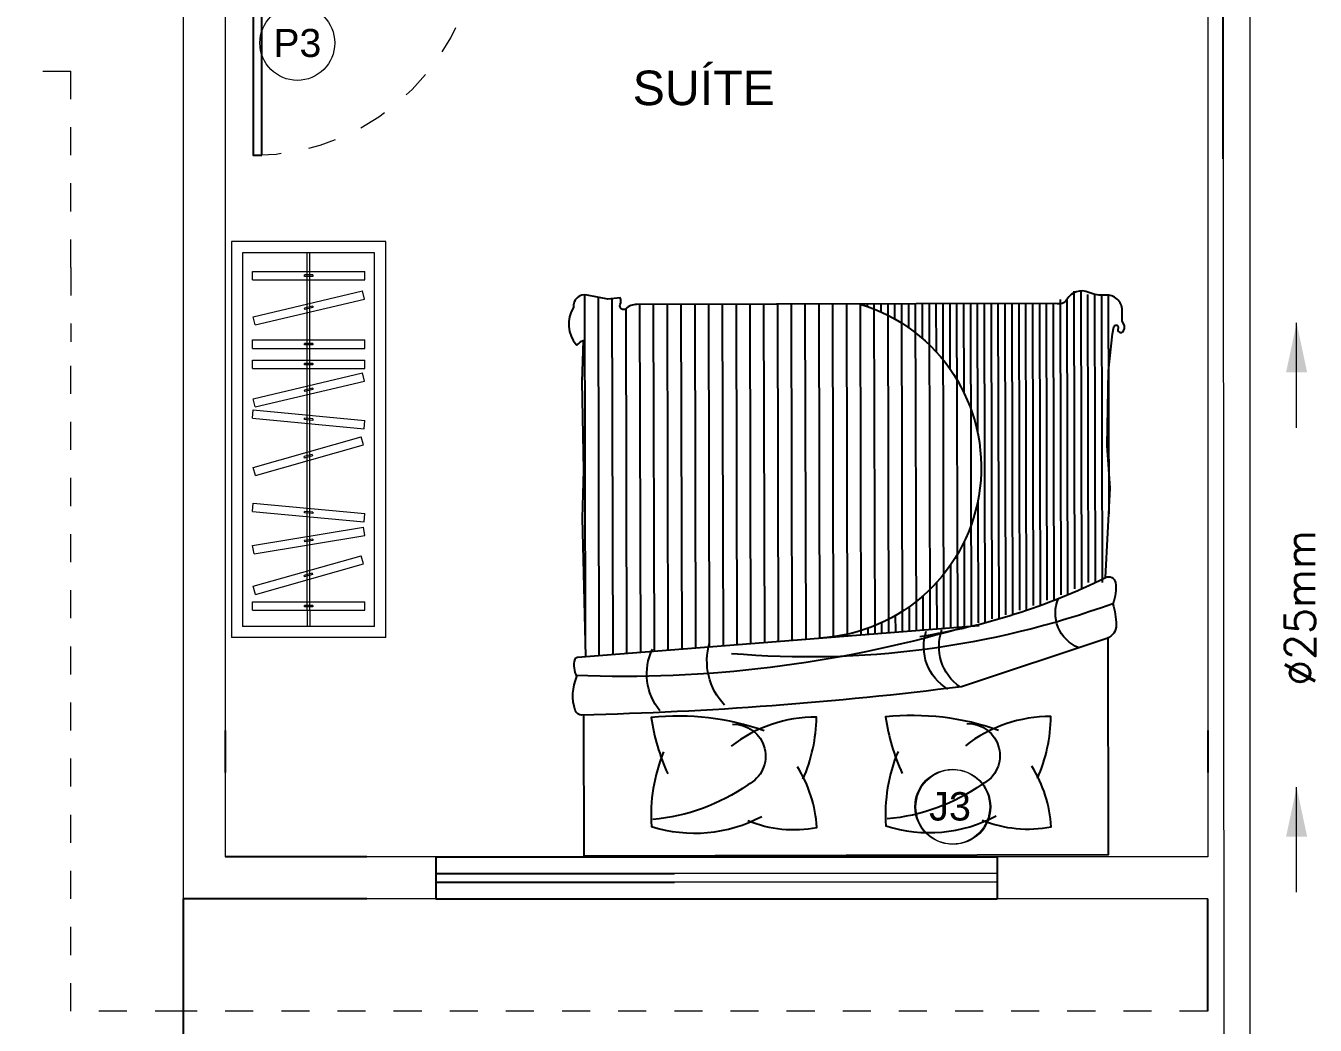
# Model space of a CAD drawing. Header units: millimetres. Extents: x 1345 to 2117, y 1214 to 1365.
# Drawn here: x 1937.641 to 1942.234, y 1276.72 to 1280.281 of the extents above; entities that cross this region are included whole.
import ezdxf
from ezdxf.enums import TextEntityAlignment as Align

# ---------------------------------------------------------------- set-up
doc = ezdxf.new("R2010")
doc.units = ezdxf.units.MM
doc.header["$LTSCALE"] = 0.5
doc.linetypes.add('HIDDEN2', pattern=[0.1875, 0.125, -0.0625])
for name, color, linetype in [('ARCO', 7, 'HIDDEN2'), ('CONEXAO_AG_FRIA', 3, 'Continuous'), ('CONEXAO_ESGOTO', 7, 'Continuous'), ('DIVERSOS', 4, 'Continuous'), ('ESQUADRIAS', 3, 'Continuous'), ('MOBIL-I', 251, 'Continuous'), ('parede', 2, 'Continuous'), ('PISO', 8, 'Continuous'), ('TEXTO2', 3, 'Continuous'), ('TUBULAÇÃO_HIDRÁULICA', 5, 'Continuous'), ('TXT_1', 3, 'Continuous')]:
    doc.layers.add(name, color=color, linetype=linetype)
doc.styles.add('ROMANS', font='romans', dxfattribs={"height": 0.1})
doc.styles.add('SANSSERIF', font='sas_____.pfb', dxfattribs={"height": 1})
doc.styles.get("Standard").update_dxf_attribs({"font": 'arial.ttf'})

# ---------------------------------------------------------------- blocks, each defined once
blk = doc.blocks.new('ADC_PE_AB1')
blk.add_lwpolyline([(0, -0.03), (1, -0.03), (1, 0), (0, 0)], close=True)
at = {"flags": 8}
blk.add_attdef('$PORTA', text='', height=0.09, dxfattribs=at).set_placement((0.5, -0.1569), align=Align.MIDDLE)
blk = doc.blocks.new('ADC_G_ROUPA1')
at = {"lineweight": -2}
for p, q in [((2, 0.55), (0.5884, 0.55)), ((1.96, 0.51), (0.6284, 0.51)), ((1.96, 0.04), (1.96, 0.51)), ((2, 0), (2, 0.55)), ((0.6858, 0.475), (0.6858, 0.075)), ((0.6858, 0.475), (0.7158, 0.475)), ((0.7158, 0.475), (0.7158, 0.075)), ((0.7427, 0.4641), (0.7715, 0.4722)), ((0.7427, 0.4641), (0.8514, 0.0791)), ((0.7715, 0.4722), (0.8803, 0.0873)), ((0.8867, 0.4694), (0.9163, 0.4743)), ((0.8867, 0.4694), (0.9528, 0.0749)), ((0.9163, 0.4743), (0.9824, 0.0798)), ((1.0382, 0.4753), (1.0009, 0.077)), ((1.068, 0.4725), (1.0308, 0.0742)), ((1.0382, 0.4753), (1.068, 0.4725)), ((1.1662, 0.4641), (1.195, 0.4722)), ((1.1662, 0.4641), (1.2749, 0.0791)), ((1.195, 0.4722), (1.3038, 0.0873)), ((1.3701, 0.4753), (1.3328, 0.077)), ((1.3999, 0.4725), (1.3627, 0.0742)), ((1.3701, 0.4753), (1.3999, 0.4725)), ((1.4107, 0.4656), (1.4399, 0.4725)), ((1.4107, 0.4656), (1.5025, 0.0763)), ((1.4399, 0.4725), (1.5317, 0.0832)), ((1.5477, 0.475), (1.5477, 0.075)), ((1.5477, 0.475), (1.5777, 0.475)), ((1.5777, 0.475), (1.5777, 0.075)), ((1.619, 0.475), (1.619, 0.075)), ((1.619, 0.475), (1.649, 0.475)), ((1.649, 0.475), (1.649, 0.075)), ((1.7026, 0.4656), (1.7318, 0.4725)), ((1.7026, 0.4656), (1.7945, 0.0763)), ((1.7318, 0.4725), (1.8237, 0.0832)), ((1.8633, 0.475), (1.8633, 0.075)), ((1.8633, 0.475), (1.8933, 0.475)), ((1.8933, 0.475), (1.8933, 0.075)), ((0.6858, 0.28), (1.96, 0.28)), ((0.6983, 0.26), (0.6983, 0.2899)), ((0.6983, 0.2899), (0.7033, 0.2899)), ((0.7033, 0.26), (0.7033, 0.2899)), ((0.805, 0.2893), (0.8098, 0.2907)), ((0.8131, 0.2606), (0.805, 0.2893)), ((0.818, 0.2619), (0.8098, 0.2907)), ((0.9296, 0.2889), (0.9346, 0.2897)), ((0.9346, 0.2594), (0.9296, 0.2889)), ((0.9395, 0.2602), (0.9346, 0.2897)), ((1.0306, 0.2601), (1.0334, 0.2898)), ((1.0334, 0.2898), (1.0384, 0.2894)), ((1.0356, 0.2596), (1.0384, 0.2894)), ((1.2285, 0.2893), (1.2333, 0.2907)), ((1.2366, 0.2606), (1.2285, 0.2893)), ((1.2415, 0.2619), (1.2333, 0.2907)), ((1.3625, 0.2601), (1.3653, 0.2898)), ((1.3653, 0.2898), (1.3703, 0.2894)), ((1.3675, 0.2596), (1.3703, 0.2894)), ((1.4653, 0.2883), (1.4702, 0.2895)), ((1.4722, 0.2593), (1.4653, 0.2883)), ((1.4771, 0.2604), (1.4702, 0.2895)), ((1.5602, 0.26), (1.5602, 0.2899)), ((1.5602, 0.2899), (1.5652, 0.2899)), ((1.5652, 0.26), (1.5652, 0.2899)), ((1.6315, 0.26), (1.6315, 0.2899)), ((1.6315, 0.2899), (1.6365, 0.2899)), ((1.6365, 0.26), (1.6365, 0.2899)), ((1.7573, 0.2883), (1.7622, 0.2895)), ((1.7642, 0.2593), (1.7573, 0.2883)), ((1.769, 0.2604), (1.7622, 0.2895)), ((1.8758, 0.26), (1.8758, 0.2899)), ((1.8758, 0.2899), (1.8808, 0.2899)), ((1.8808, 0.26), (1.8808, 0.2899)), ((0.6858, 0.27), (1.96, 0.27)), ((0.7033, 0.26), (0.6983, 0.26)), ((0.818, 0.2619), (0.8131, 0.2606)), ((0.9395, 0.2602), (0.9346, 0.2594)), ((1.0356, 0.2596), (1.0306, 0.2601)), ((1.2415, 0.2619), (1.2366, 0.2606)), ((1.3675, 0.2596), (1.3625, 0.2601)), ((1.4771, 0.2604), (1.4722, 0.2593)), ((1.5652, 0.26), (1.5602, 0.26)), ((1.6365, 0.26), (1.6315, 0.26)), ((1.769, 0.2604), (1.7642, 0.2593)), ((1.8808, 0.26), (1.8758, 0.26)), ((0.6858, 0.075), (0.7158, 0.075)), ((0.8514, 0.0791), (0.8803, 0.0873)), ((0.9528, 0.0749), (0.9824, 0.0798)), ((1.0009, 0.077), (1.0308, 0.0742)), ((1.2749, 0.0791), (1.3038, 0.0873)), ((1.3328, 0.077), (1.3627, 0.0742)), ((1.5025, 0.0763), (1.5317, 0.0832)), ((1.5477, 0.075), (1.5777, 0.075)), ((1.619, 0.075), (1.649, 0.075)), ((1.7945, 0.0763), (1.8237, 0.0832)), ((1.8633, 0.075), (1.8933, 0.075)), ((0.5884, 0), (2, 0)), ((0.6284, 0.04), (1.96, 0.04))]:
    blk.add_line(p, q, dxfattribs=at)
at = {"linetype": 'ByBlock', "lineweight": -2}
for p, q in [((0.5884, 0), (0.5884, 0.55)), ((0.6284, 0.04), (0.6284, 0.51)), ((0.6858, 0.28), (0.6284, 0.28)), ((0.6858, 0.27), (0.6284, 0.27))]:
    blk.add_line(p, q, dxfattribs=at)
blk = doc.blocks.new('A2')
at = {"color": 8}
for p, q in [((0.645, -2), (0.645, -0.7467)), ((0.695, -2), (0.695, -0.7429)), ((0.745, -2), (0.745, -0.7391)), ((0.795, -1.985), (0.795, -0.7352)), ((0.845, -2.0217), (0.845, -0.7314)), ((0.895, -2.027), (0.895, -0.7276)), ((0.045, -2), (0.045, -0.7926)), ((0.095, -2), (0.095, -0.7888)), ((0.145, -2), (0.145, -0.7849)), ((0.195, -2), (0.195, -0.7811)), ((0.245, -2), (0.245, -0.7773)), ((0.295, -2), (0.295, -0.7735)), ((0.345, -2), (0.345, -0.7697)), ((0.395, -2), (0.395, -0.7658)), ((0.445, -2), (0.445, -0.762)), ((0.495, -2), (0.495, -0.7582)), ((0.545, -2), (0.545, -0.7544)), ((0.595, -2), (0.595, -0.7505)), ((-0.455, -2), (-0.455, -0.8308)), ((-0.43, -1.1361), (-0.43, -0.8308)), ((-0.405, -2), (-0.405, -0.827)), ((-0.38, -1.0514), (-0.38, -0.827)), ((-0.355, -2), (-0.355, -0.8232)), ((-0.33, -0.9891), (-0.33, -0.8232)), ((-0.305, -2), (-0.305, -0.8194)), ((-0.28, -0.9404), (-0.28, -0.8194)), ((-0.255, -2), (-0.255, -0.8155)), ((-0.23, -0.9011), (-0.23, -0.8155)), ((-0.205, -2), (-0.205, -0.8117)), ((-0.18, -0.8694), (-0.18, -0.8117)), ((-0.155, -2), (-0.155, -0.8079)), ((-0.13, -0.8438), (-0.13, -0.8079)), ((-0.105, -2), (-0.105, -0.8041)), ((-0.08, -0.8236), (-0.08, -0.8041)), ((-0.055, -2), (-0.055, -0.8002)), ((-0.005, -2), (-0.005, -0.7964)), ((0.945, -2.0358), (0.945, -0.7964)), ((-0.655, -2), (-0.655, -0.8877)), ((-0.63, -2), (-0.63, -0.8877)), ((-0.605, -2), (-0.605, -0.8716)), ((-0.58, -2), (-0.58, -0.8716)), ((-0.555, -2), (-0.555, -0.8566)), ((-0.53, -2), (-0.53, -0.8566)), ((-0.505, -2), (-0.505, -0.8429)), ((-0.48, -1.283), (-0.48, -0.8429)), ((-0.755, -2), (-0.755, -0.9238)), ((-0.73, -2), (-0.73, -0.9238)), ((-0.705, -2), (-0.705, -0.9051)), ((-0.68, -2), (-0.68, -0.9051)), ((-0.855, -2.0453), (-0.855, -0.9652)), ((-0.83, -2.0453), (-0.83, -0.9652)), ((-0.805, -2.015), (-0.805, -0.9438)), ((-0.78, -2.015), (-0.78, -0.9438)), ((-0.93, -2.0331), (-0.93, -0.988)), ((-0.905, -2.0331), (-0.905, -0.988)), ((-0.88, -2.0331), (-0.88, -0.988)), ((-0.955, -2.0331), (-0.955, -1.2363)), ((-0.48, -2), (-0.48, -1.5323)), ((-0.43, -2), (-0.43, -1.6792)), ((-0.38, -2), (-0.38, -1.7639)), ((-0.33, -2), (-0.33, -1.8261)), ((-0.28, -2), (-0.28, -1.8749)), ((-0.23, -2), (-0.23, -1.9142)), ((-0.18, -2), (-0.18, -1.9459)), ((-0.13, -2), (-0.13, -1.9715)), ((-0.08, -2), (-0.08, -1.9917))]:
    blk.add_line(p, q, dxfattribs=at)
blk.add_lwpolyline([(-0.95, -0.7864), (-0.95, 0), (0.95, 0), (0.95, -0.5116)])
for points in [[(-0.1887, -0.3771, 0.115099), (-0.1437, -0.1071, 0.202892), (-0.5437, -0.1421, 4.019894)], [(0.6613, -0.3771, 0.115099), (0.7063, -0.1071, 0.202892), (0.3063, -0.1421, 4.019894)], [(-0.4937, -0.1271, 0.14715), (-0.7437, -0.1021, 0.124017), (-0.6737, -0.3221, 8.542003)], [(0.3563, -0.1271, 0.14715), (0.1063, -0.1021, 0.124017), (0.1763, -0.3221, 8.542003)], [(-0.6937, -0.2771, 0.09902), (-0.7437, -0.5021, 0.169064), (-0.4337, -0.3971, -0.343387)], [(0.1563, -0.2771, 0.09902), (0.1063, -0.5021, 0.169064), (0.4163, -0.3971, -0.343387)], [(-0.5537, -0.4521, 0.112206), (-0.1437, -0.5021, 0.070755), (-0.2037, -0.2971, -1.551943)], [(0.2963, -0.4521, 0.112206), (0.7063, -0.5021, 0.070755), (0.6463, -0.2971, -1.551943)], [(-0.2692, -0.7939, 0.075988), (-0.9427, -1.0061, -0.502824), (-0.9784, -0.9878, -0.142549), (-0.9692, -0.9109, -0.066811), (-0.981, -0.8335, -0.328343), (-0.9467, -0.7851), (-0.4192, -0.6109, -0.025749), (0.9573, -0.5114, -0.334099), (0.9818, -0.5287, -0.185174), (0.975, -0.6509, -0.187316), (0.982, -0.7142, -0.311124), (0.9734, -0.7216), (-0.4842, -0.8331)], [(-0.9427, -1.0061), (-0.96, -1.33), (-0.95, -1.485), (-0.955, -1.755), (-0.97, -1.89), (-0.975, -1.915, -1.132782), (-0.99, -1.91, 0.98261), (-1.01, -1.9, 0.32203), (-1.005, -1.935), (-1.005, -1.975, 0.439902), (-0.945, -2.03, -0.126697), (-0.885, -2.04, 0.376451), (-0.805, -2.015, -0.344872), (-0.765, -2), (0.755, -2, 0.181335), (0.795, -1.985, -0.809524), (0.815, -2, 0.220339), (0.815, -2.025), (0.86, -2.02), (0.935, -2.035, 0.501823), (0.985, -1.99, 0.315909), (0.975, -1.855, 0.473766), (0.97, -1.855, -0.12128), (0.95, -1.87), (0.955, -1.72), (0.95, -1.4), (0.955, -1.225), (0.9441, -0.7247)]]:
    blk.add_lwpolyline(points, format="xyb")
for points in [[(-0.4387, -0.4771, -0.804152), (-0.4937, -0.2571, -0.132344), (-0.1487, -0.1321, -0.042249)], [(0.4113, -0.4771, -0.804152), (0.3563, -0.2571, -0.132344), (0.7013, -0.1321, -0.042249)], [(0.4402, -0.5463, -0.26737), (0.4937, -0.7722, -7.474594)], [(0.6742, -0.5256, -0.289881), (0.7012, -0.7503, 10.034941)], [(-0.3702, -0.6025, -0.348871), (-0.2917, -0.8128, -6.119059)], [(-0.4161, -0.8227, -0.081114), (0.9793, -0.655, -24.776446)], [(-0.414, -0.61, -0.337543), (-0.3491, -0.8188, -6.119059)], [(-0.9692, -0.9109, -0.10864), (0.4143, -0.7327, -11.759975)], [(-0.8449, -0.7515, -0.424879), (-0.772, -0.9305, 6.281867)], [(-0.055, -2, -0.838761), (0.095, -0.7888, -0.295511)]]:
    blk.add_lwpolyline(points, format="xyb", dxfattribs=at)

msp = doc.modelspace()

# ---------------------------------------------------------------- linework, layer by layer
at = {"color": 5, "linetype": 'ByBlock'}
msp.add_line((1941.9063, 1279.8074), (1941.9062, 1280.6561), dxfattribs=at)
at = {"color": 8, "linetype": 'ByBlock'}
for p, q in [((1938.3513, 1277.7701), (1938.3513, 1277.6201)), ((1941.8513, 1277.7701), (1941.8513, 1277.6201)), ((1938.8563, 1277.3201), (1938.3513, 1277.3201)), ((1939.1013, 1277.3201), (1939.1013, 1277.1701)), ((1939.1013, 1277.3201), (1941.1013, 1277.3201)), ((1941.1013, 1277.3201), (1941.1013, 1277.1701)), ((1939.1013, 1277.2601), (1939.1813, 1277.2601)), ((1939.1013, 1277.2301), (1939.1813, 1277.2301)), ((1939.1813, 1277.2601), (1939.9513, 1277.2601)), ((1939.1813, 1277.2301), (1939.9513, 1277.2301)), ((1938.8563, 1277.1701), (1938.2013, 1277.1701)), ((1938.2013, 1277.1701), (1938.2013, 1276.6701)), ((1939.1013, 1277.1701), (1941.1013, 1277.1701)), ((1941.8513, 1276.7701), (1941.8513, 1277.1701))]:
    msp.add_line(p, q, dxfattribs=at)
at = {"layer": 'ARCO', "color": 8, "lineweight": 18}
for p, q in [((1936.1013, 1280.1201), (1937.8013, 1280.1201)), ((1937.8013, 1279.4201), (1937.8013, 1280.1201)), ((1937.8013, 1279.4201), (1937.8013, 1279.1546)), ((1937.8013, 1276.7701), (1937.8013, 1279.1546)), ((1938.2013, 1276.7701), (1937.8013, 1276.7701)), ((1941.8513, 1276.7701), (1938.2013, 1276.7701))]:
    msp.add_line(p, q, dxfattribs=at)
msp.add_arc((1938.4513, 1280.6201), 0.8, 270, 0, dxfattribs=at)
at = {"layer": 'CONEXAO_ESGOTO', "lineweight": 18}
for p, q in [((1942.1681, 1278.8483), (1942.1681, 1279.2225)), ((1942.1681, 1277.194), (1942.1681, 1277.5682))]:
    msp.add_line(p, q, dxfattribs=at)
for points in [[(1942.1681, 1279.2225), (1942.2056, 1279.0465), (1942.1306, 1279.0465)], [(1942.1681, 1277.5682), (1942.2056, 1277.3922), (1942.1306, 1277.3922)]]:
    msp.add_solid(points, dxfattribs=at)
at = {"layer": 'parede', "color": 8, "lineweight": 18}
for p, q in [((1942.0013, 1293.9201), (1942.0013, 1268.9201)), ((1938.2013, 1280.6201), (1938.2013, 1277.1701)), ((1938.3513, 1280.6201), (1938.3513, 1277.7701)), ((1941.8513, 1280.6201), (1941.8513, 1277.7701)), ((1938.3513, 1277.6201), (1938.3513, 1277.3201)), ((1941.8513, 1277.6201), (1941.8513, 1277.3201)), ((1939.1013, 1277.3201), (1938.8563, 1277.3201)), ((1941.8513, 1277.3201), (1941.1013, 1277.3201)), ((1941.1013, 1277.2601), (1939.9513, 1277.2601)), ((1941.1013, 1277.2301), (1939.9513, 1277.2301)), ((1939.1013, 1277.1701), (1938.8563, 1277.1701)), ((1941.8513, 1277.1701), (1941.1013, 1277.1701))]:
    msp.add_line(p, q, dxfattribs=at)
at = {"layer": 'parede', "lineweight": 18}
msp.add_line((1940.3513, 1277.3201), (1939.9513, 1277.3201), dxfattribs=at)
at = {"layer": 'PISO', "lineweight": 18}
for centre in [(1938.6082, 1280.2201), (1940.9416, 1277.4986), (1940.9452, 1277.498)]:
    msp.add_circle(centre, 0.1333, dxfattribs=at)
at = {"layer": 'TUBULAÇÃO_HIDRÁULICA', "lineweight": 18}
msp.add_line((1941.9063, 1279.8074), (1941.9158, 1269.4314), dxfattribs=at)

# ---------------------------------------------------------------- block references
at = {"layer": 'ESQUADRIAS', "color": 8, "lineweight": 18}
ref = msp.add_blockref('ADC_PE_AB1', (1938.4513, 1279.8201), dxfattribs=dict(at, xscale=0.8000000000001819, zscale=0.8000000000001819, rotation=90))
ref.add_attrib('$PORTA', 'P3', dxfattribs={"layer": 'TXT_1', "height": 0.1, "flags": 8}).set_placement((1938.6082, 1280.2201), align=Align.MIDDLE)
at = {"layer": 'MOBIL-I', "color": 8, "lineweight": 18, "rotation": 89.99999999999999}
msp.add_blockref('ADC_G_ROUPA1', (1938.9233, 1277.5127), dxfattribs=at)
at = {"layer": 'MOBIL-I', "lineweight": 18, "xscale": 0.982327499892566, "yscale": 0.982327499892566, "zscale": 0.982327499892566, "rotation": 180.1337629722587}
msp.add_blockref('A2', (1940.5637, 1277.3251), dxfattribs=at)

# ---------------------------------------------------------------- texts
at = {"layer": 'CONEXAO_AG_FRIA', "lineweight": 18, "insert": (1942.1804, 1278.207), "char_height": 0.108, "attachment_point": 5, "rotation": 90, "style": 'ROMANS'}
msp.add_mtext('\\A1;∅25mm', dxfattribs=at)
at = {"layer": 'DIVERSOS', "lineweight": 18, "insert": (1940.8589, 1277.5505), "char_height": 0.10106, "width": 0.373078, "attachment_point": 1}
msp.add_mtext('{\\C3;J3}', dxfattribs=at)
at = {"layer": 'TEXTO2', "color": 8, "lineweight": 18, "style": 'SANSSERIF'}
msp.add_text('SUÍTE', height=0.12312, dxfattribs=at).set_placement((1939.8029, 1279.9985))

doc.saveas('drawing.dxf')
